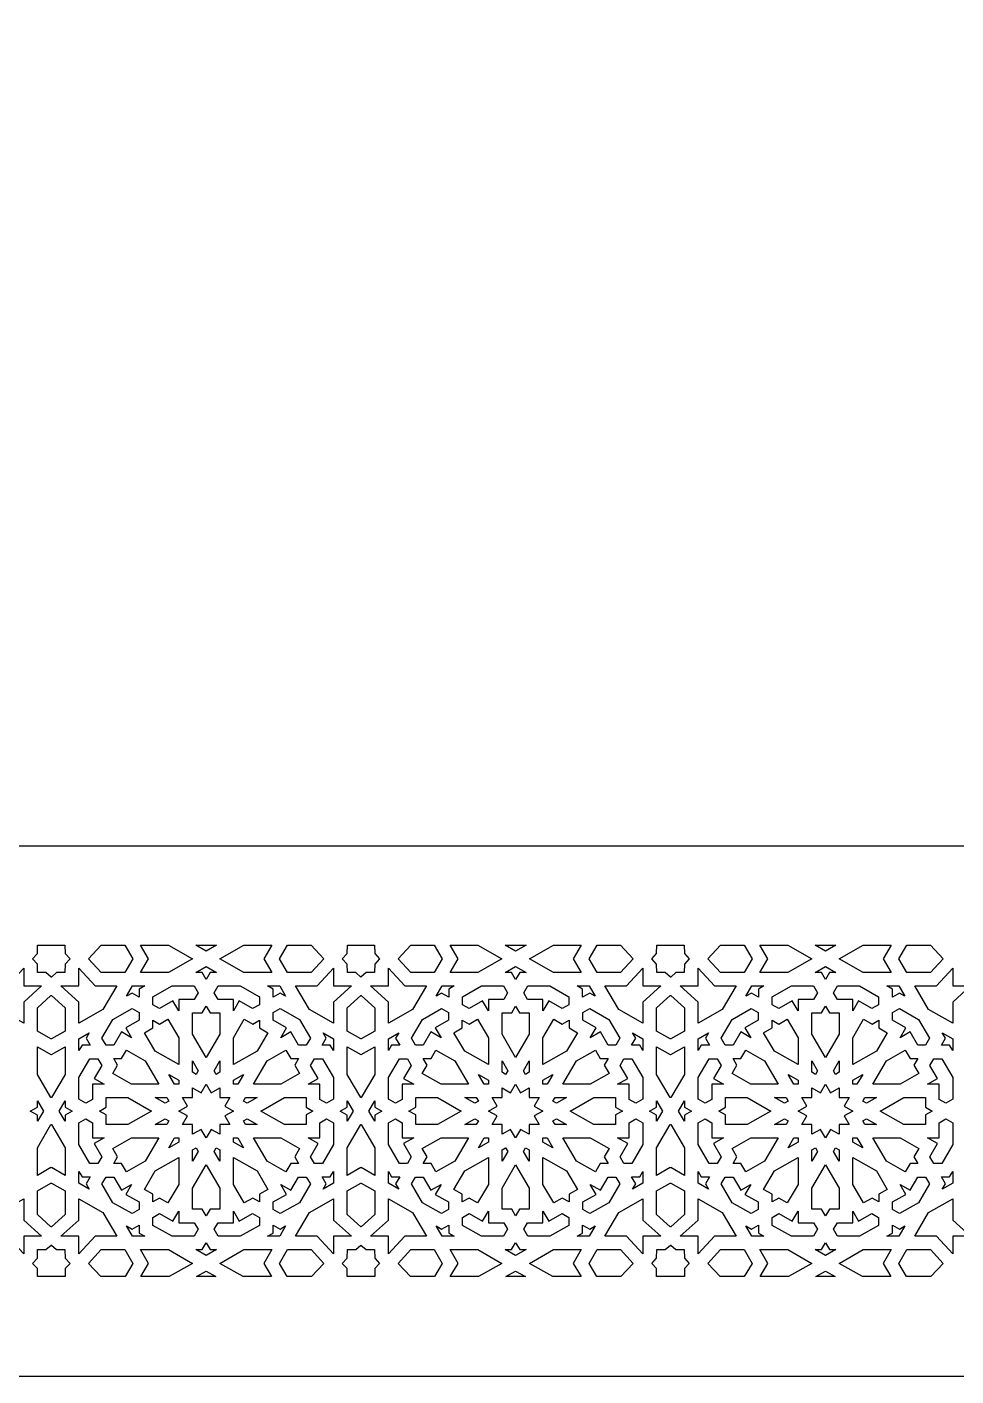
# Model space of a CAD drawing. Extents: x -500 to 500, y -400 to 400.
# Drawn here: x -7.3 to 273.2, y -400 to 7 of the extents above; entities that cross this region are included whole.
import ezdxf

# ---------------------------------------------------------------- set-up
doc = ezdxf.new("R2010")
doc.units = 0
doc.header["$MEASUREMENT"] = 0
doc.layers.add('LAYER_1', color=18, linetype='CONTINUOUS')

msp = doc.modelspace()

# ---------------------------------------------------------------- linework, layer by layer
at = {"layer": 'LAYER_1'}
for points in [[(-500, -400), (500, -400), (500, 400), (-500, 400)], [(340, -240), (340, 240), (-340, 240), (-340, -240)], [(4.22, -272.54), (5.68, -274.12), (4.22, -275.69), (4.14, -278.24), (1.62, -278.24), (0.06, -279.64), (0.01, -279.61), (-0.03, -279.64), (-1.59, -278.24), (-4.11, -278.24), (-4.19, -275.69), (-5.65, -274.12), (-4.19, -272.54), (-4.11, -270), (4.14, -270)], [(24.63, -274.12), (22.21, -278.24), (15.1, -278.24), (11.27, -274.12), (15.09, -270), (22.21, -270)], [(42.65, -274.12), (35.38, -278.24), (26.98, -278.24), (29.4, -274.12), (26.98, -270), (35.4, -270)], [(46.78, -271.77), (43.66, -270), (49.91, -270)], [(64.17, -274.12), (66.59, -278.24), (58.19, -278.24), (50.91, -274.12), (58.17, -270), (66.58, -270)], [(82.3, -274.12), (78.46, -278.24), (71.36, -278.24), (68.93, -274.12), (71.35, -270), (78.47, -270)], [(97.68, -272.54), (99.14, -274.12), (97.68, -275.69), (97.59, -278.24), (95.08, -278.24), (93.51, -279.64), (91.95, -278.24), (89.43, -278.24), (89.35, -275.69), (87.89, -274.12), (89.35, -272.54), (89.43, -270), (97.6, -270)], [(118.09, -274.12), (115.67, -278.24), (108.56, -278.24), (104.73, -274.12), (108.55, -270), (115.67, -270)], [(136.11, -274.12), (128.83, -278.24), (120.43, -278.24), (122.86, -274.12), (120.44, -270), (128.86, -270)], [(140.24, -271.77), (137.11, -270), (143.37, -270)], [(157.62, -274.12), (160.05, -278.24), (151.65, -278.24), (144.37, -274.12), (151.63, -270), (160.04, -270)], [(175.75, -274.12), (171.92, -278.24), (164.82, -278.24), (162.39, -274.12), (164.81, -270), (171.93, -270)], [(191.22, -272.54), (192.68, -274.12), (191.22, -275.69), (191.14, -278.24), (188.62, -278.24), (187.05, -279.64), (187.01, -279.61), (186.97, -279.64), (185.41, -278.24), (182.89, -278.24), (182.81, -275.69), (181.35, -274.12), (182.81, -272.54), (182.89, -270), (191.14, -270)], [(211.63, -274.12), (209.21, -278.24), (202.1, -278.24), (198.27, -274.12), (202.09, -270), (209.21, -270)], [(229.65, -274.12), (222.38, -278.24), (213.97, -278.24), (216.4, -274.12), (213.98, -270), (222.4, -270)], [(233.78, -271.77), (230.65, -270), (236.91, -270)], [(251.16, -274.12), (253.59, -278.24), (245.19, -278.24), (237.91, -274.12), (245.17, -270), (253.58, -270)], [(269.3, -274.12), (265.46, -278.24), (258.36, -278.24), (255.93, -274.12), (258.35, -270), (265.47, -270)], [(49.93, -278.24), (48.02, -278.24), (46.78, -280.35), (45.55, -278.24), (43.64, -278.24), (46.78, -276.46)], [(143.39, -278.24), (141.48, -278.24), (140.24, -280.35), (139, -278.24), (137.09, -278.24), (140.24, -276.46)], [(236.93, -278.24), (235.02, -278.24), (233.78, -280.35), (232.55, -278.24), (230.63, -278.24), (233.78, -276.46)], [(-8.32, -282.3), (-2.91, -282.3), (-8.32, -287.15), (-8.32, -293.57), (-15.6, -289.45), (-19.8, -282.3), (-13.26, -282.3), (-8.32, -276.99)], [(13.28, -282.3), (19.82, -282.3), (15.62, -289.45), (8.35, -293.57), (8.35, -287.15), (2.94, -282.3), (8.35, -282.3), (8.35, -276.99)], [(85.22, -282.3), (90.63, -282.3), (85.22, -287.15), (85.22, -293.57), (77.94, -289.45), (73.74, -282.3), (80.29, -282.3), (85.22, -276.99)], [(106.74, -282.3), (113.28, -282.3), (109.08, -289.45), (101.8, -293.57), (101.8, -287.15), (96.4, -282.3), (101.8, -282.3), (101.8, -276.99)], [(178.68, -282.3), (184.09, -282.3), (178.68, -287.15), (178.68, -293.57), (171.4, -289.45), (167.2, -282.3), (173.74, -282.3), (178.68, -276.99)], [(200.28, -282.3), (206.82, -282.3), (202.62, -289.45), (195.35, -293.57), (195.35, -287.15), (189.94, -282.3), (195.35, -282.3), (195.35, -276.99)], [(272.22, -282.3), (277.63, -282.3), (272.22, -287.15), (272.22, -293.57), (264.94, -289.45), (260.74, -282.3), (267.28, -282.3), (272.22, -276.99)], [(26.57, -283.24), (26.57, -285.67), (24.43, -284.45), (22.77, -285.39), (24.59, -282.3), (28.22, -282.3)], [(44.35, -284.38), (43.18, -286.36), (38.53, -286.36), (38.53, -289.81), (36.77, -286.82), (32.74, -289.1), (30.73, -287.96), (30.73, -285.56), (36.48, -282.3), (43.13, -282.3)], [(62.84, -285.56), (62.84, -287.96), (60.82, -289.1), (56.79, -286.82), (55.03, -289.81), (55.03, -286.36), (50.38, -286.36), (49.22, -284.38), (50.44, -282.3), (57.08, -282.3)], [(70.79, -285.39), (69.14, -284.45), (67, -285.67), (67, -283.24), (65.34, -282.3), (68.98, -282.3)], [(120.03, -283.24), (120.03, -285.67), (117.89, -284.45), (116.23, -285.39), (118.05, -282.3), (121.68, -282.3)], [(137.81, -284.38), (136.64, -286.36), (131.99, -286.36), (131.99, -289.81), (130.23, -286.82), (126.2, -289.1), (124.19, -287.96), (124.19, -285.56), (129.94, -282.3), (136.59, -282.3)], [(156.3, -285.56), (156.3, -287.96), (154.28, -289.1), (150.25, -286.82), (148.49, -289.81), (148.49, -286.36), (143.84, -286.36), (142.68, -284.38), (143.9, -282.3), (150.54, -282.3)], [(164.25, -285.39), (162.6, -284.45), (160.45, -285.67), (160.45, -283.24), (158.8, -282.3), (162.43, -282.3)], [(213.57, -283.24), (213.57, -285.67), (211.43, -284.45), (209.77, -285.39), (211.59, -282.3), (215.22, -282.3)], [(231.35, -284.38), (230.18, -286.36), (225.53, -286.36), (225.53, -289.81), (223.77, -286.82), (219.74, -289.1), (217.73, -287.96), (217.73, -285.56), (223.48, -282.3), (230.13, -282.3)], [(249.84, -285.56), (249.84, -287.96), (247.82, -289.1), (243.79, -286.82), (242.03, -289.81), (242.03, -286.36), (237.38, -286.36), (236.22, -284.38), (237.44, -282.3), (244.08, -282.3)], [(257.79, -285.39), (256.14, -284.45), (254, -285.67), (254, -283.24), (252.34, -282.3), (255.97, -282.3)], [(4.22, -288.87), (4.22, -295.96), (0.1, -298.3), (0.06, -298.28), (0.01, -298.3), (-0.03, -298.28), (-0.07, -298.3), (-4.19, -295.96), (-4.19, -288.87), (-0.07, -285.17), (-0.03, -285.21), (0.01, -285.17), (0.06, -285.21), (0.1, -285.17)], [(47.96, -290.41), (50.9, -290.41), (50.9, -296.84), (46.78, -303.85), (42.66, -296.84), (42.66, -290.41), (45.6, -290.41), (46.78, -288.41)], [(97.68, -288.87), (97.68, -295.96), (93.55, -298.3), (93.51, -298.28), (93.47, -298.3), (89.35, -295.96), (89.35, -288.87), (93.47, -285.17), (93.51, -285.21), (93.55, -285.17)], [(141.42, -290.41), (144.36, -290.41), (144.36, -296.84), (140.24, -303.85), (136.12, -296.84), (136.12, -290.41), (139.06, -290.41), (140.24, -288.41)], [(191.22, -288.87), (191.22, -295.96), (187.1, -298.3), (187.05, -298.28), (187.01, -298.3), (186.97, -298.28), (186.93, -298.3), (182.81, -295.96), (182.81, -288.87), (186.93, -285.17), (186.97, -285.21), (187.01, -285.17), (187.05, -285.21), (187.1, -285.17)], [(234.96, -290.41), (237.9, -290.41), (237.9, -296.84), (233.78, -303.85), (229.66, -296.84), (229.66, -290.41), (232.6, -290.41), (233.78, -288.41)], [(26.51, -290.35), (26.51, -292.64), (22.48, -294.92), (24.24, -297.92), (21.2, -296.19), (18.87, -300.15), (16.54, -300.15), (15.32, -298.07), (18.65, -292.42), (24.4, -289.15)], [(38.53, -297.92), (38.53, -306.02), (31.4, -301.97), (28.13, -296.41), (30.67, -294.96), (30.67, -292.65), (32.71, -293.8), (35.26, -292.36)], [(60.85, -293.8), (62.89, -292.65), (62.89, -294.96), (65.44, -296.41), (62.17, -301.97), (55.03, -306.02), (55.03, -297.92), (58.3, -292.36)], [(74.92, -292.42), (78.24, -298.07), (77.02, -300.15), (74.7, -300.15), (72.37, -296.19), (69.32, -297.92), (71.08, -294.92), (67.05, -292.64), (67.05, -290.35), (69.17, -289.15)], [(119.97, -290.35), (119.97, -292.64), (115.94, -294.92), (117.7, -297.92), (114.65, -296.19), (112.33, -300.15), (110, -300.15), (108.78, -298.07), (112.1, -292.42), (117.86, -289.15)], [(131.99, -297.92), (131.99, -306.02), (124.85, -301.97), (121.58, -296.41), (124.13, -294.96), (124.13, -292.65), (126.17, -293.8), (128.72, -292.36)], [(154.31, -293.8), (156.35, -292.65), (156.35, -294.96), (158.9, -296.41), (155.63, -301.97), (148.49, -306.02), (148.49, -297.92), (151.76, -292.36)], [(168.38, -292.42), (171.7, -298.07), (170.48, -300.15), (168.15, -300.15), (165.83, -296.19), (162.78, -297.92), (164.54, -294.92), (160.51, -292.64), (160.51, -290.35), (162.63, -289.15)], [(213.51, -290.35), (213.51, -292.64), (209.48, -294.92), (211.24, -297.92), (208.2, -296.19), (205.87, -300.15), (203.54, -300.15), (202.32, -298.07), (205.64, -292.42), (211.4, -289.15)], [(225.53, -297.92), (225.53, -306.02), (218.39, -301.97), (215.12, -296.41), (217.67, -294.96), (217.67, -292.65), (219.71, -293.8), (222.26, -292.36)], [(247.85, -293.8), (249.89, -292.65), (249.89, -294.96), (252.44, -296.41), (249.17, -301.97), (242.03, -306.02), (242.03, -297.92), (245.3, -292.36)], [(261.92, -292.42), (265.24, -298.07), (264.02, -300.15), (261.7, -300.15), (259.37, -296.19), (256.32, -297.92), (258.08, -294.92), (254.05, -292.64), (254.05, -290.35), (256.17, -289.15)], [(10.54, -298.1), (11.77, -300.2), (9.3, -300.2), (8.35, -301.83), (8.35, -298.26), (11.49, -296.47)], [(85.22, -298.26), (85.22, -301.83), (84.26, -300.2), (81.79, -300.2), (83.03, -298.1), (82.07, -296.47)], [(104, -298.1), (105.23, -300.2), (102.76, -300.2), (101.8, -301.83), (101.8, -298.26), (104.95, -296.47)], [(178.68, -298.26), (178.68, -301.83), (177.72, -300.2), (175.25, -300.2), (176.49, -298.1), (175.53, -296.47)], [(197.54, -298.1), (198.77, -300.2), (196.3, -300.2), (195.35, -301.83), (195.35, -298.26), (198.49, -296.47)], [(272.22, -298.26), (272.22, -301.83), (271.26, -300.2), (268.79, -300.2), (270.03, -298.1), (269.07, -296.47)], [(4.22, -308.99), (0.1, -316), (0.06, -315.93), (0.01, -316), (-0.03, -315.93), (-0.07, -316), (-4.19, -308.99), (-4.19, -300.65), (-0.07, -302.98), (-0.03, -302.96), (0.01, -302.98), (0.06, -302.96), (0.1, -302.98), (4.22, -300.65)], [(97.68, -308.99), (93.55, -316), (93.51, -315.93), (93.47, -316), (89.35, -308.99), (89.35, -300.65), (93.47, -302.98), (93.51, -302.96), (93.55, -302.98), (97.68, -300.65)], [(191.22, -308.99), (187.1, -316), (187.05, -315.93), (187.01, -316), (186.97, -315.93), (186.93, -316), (182.81, -308.99), (182.81, -300.65), (186.93, -302.98), (186.97, -302.96), (187.01, -302.98), (187.05, -302.96), (187.1, -302.98), (191.22, -300.65)], [(15.27, -306.27), (12.95, -310.22), (15.99, -311.95), (12.48, -311.95), (12.48, -316.52), (10.46, -317.67), (8.35, -316.47), (8.35, -309.94), (11.67, -304.29), (14.11, -304.29)], [(28.37, -304.94), (32.49, -311.95), (24.25, -311.95), (18.59, -308.74), (20.06, -306.24), (18.88, -304.23), (21.24, -304.23), (22.71, -301.73)], [(44.4, -307.91), (43.76, -308.99), (42.66, -308.36), (42.66, -304.95)], [(50.9, -308.36), (49.8, -308.99), (49.17, -307.91), (50.9, -304.95)], [(72.33, -304.23), (74.69, -304.23), (73.51, -306.24), (74.98, -308.74), (69.31, -311.95), (61.07, -311.95), (65.19, -304.94), (70.86, -301.73)], [(85.22, -309.94), (85.22, -316.47), (83.11, -317.67), (81.09, -316.52), (81.09, -311.95), (77.57, -311.95), (80.62, -310.22), (78.29, -306.27), (79.46, -304.29), (81.9, -304.29)], [(108.73, -306.27), (106.41, -310.22), (109.45, -311.95), (105.93, -311.95), (105.93, -316.52), (103.92, -317.67), (101.8, -316.47), (101.8, -309.94), (105.13, -304.29), (107.57, -304.29)], [(121.83, -304.94), (125.95, -311.95), (117.71, -311.95), (112.05, -308.74), (113.52, -306.24), (112.34, -304.23), (114.7, -304.23), (116.17, -301.73)], [(137.86, -307.91), (137.22, -308.99), (136.12, -308.36), (136.12, -304.95)], [(144.36, -308.36), (143.26, -308.99), (142.63, -307.91), (144.36, -304.95)], [(165.79, -304.23), (168.14, -304.23), (166.97, -306.24), (168.44, -308.74), (162.77, -311.95), (154.53, -311.95), (158.65, -304.94), (164.32, -301.73)], [(178.68, -309.94), (178.68, -316.47), (176.56, -317.67), (174.55, -316.52), (174.55, -311.95), (171.03, -311.95), (174.08, -310.22), (171.75, -306.27), (172.91, -304.29), (175.36, -304.29)], [(202.27, -306.27), (199.95, -310.22), (202.99, -311.95), (199.47, -311.95), (199.47, -316.52), (197.46, -317.67), (195.35, -316.47), (195.35, -309.94), (198.67, -304.29), (201.11, -304.29)], [(215.37, -304.94), (219.49, -311.95), (211.25, -311.95), (205.59, -308.74), (207.06, -306.24), (205.88, -304.23), (208.24, -304.23), (209.71, -301.73)], [(231.4, -307.91), (230.76, -308.99), (229.66, -308.36), (229.66, -304.95)], [(237.9, -308.36), (236.8, -308.99), (236.17, -307.91), (237.9, -304.95)], [(259.33, -304.23), (261.69, -304.23), (260.51, -306.24), (261.98, -308.74), (256.31, -311.95), (248.07, -311.95), (252.19, -304.94), (257.86, -301.73)], [(272.22, -309.94), (272.22, -316.47), (270.1, -317.67), (268.09, -316.52), (268.09, -311.95), (264.57, -311.95), (267.62, -310.22), (265.29, -306.27), (266.46, -304.29), (268.9, -304.29)], [(38.53, -310.71), (38.53, -311.95), (37.26, -311.95), (35.52, -309)], [(56.31, -311.95), (55.03, -311.95), (55.03, -310.71), (58.04, -309)], [(131.99, -310.71), (131.99, -311.95), (130.72, -311.95), (128.98, -309)], [(149.76, -311.95), (148.49, -311.95), (148.49, -310.71), (151.5, -309)], [(225.53, -310.71), (225.53, -311.95), (224.26, -311.95), (222.52, -309)], [(243.3, -311.95), (242.03, -311.95), (242.03, -310.71), (245.04, -309)], [(48.29, -314.53), (50.9, -313.05), (50.9, -316.01), (53.92, -316.01), (52.41, -318.58), (55.03, -320.06), (52.41, -321.54), (53.92, -324.11), (50.9, -324.11), (50.9, -327.07), (48.29, -325.59), (46.78, -328.15), (45.27, -325.59), (42.66, -327.07), (42.66, -324.11), (39.65, -324.11), (41.15, -321.54), (38.54, -320.06), (41.15, -318.58), (39.65, -316.01), (42.66, -316.01), (42.66, -313.05), (45.27, -314.53), (46.78, -311.96)], [(141.75, -314.53), (144.36, -313.05), (144.36, -316.01), (147.38, -316.01), (145.87, -318.58), (148.48, -320.06), (145.87, -321.54), (147.38, -324.11), (144.36, -324.11), (144.36, -327.07), (141.75, -325.59), (140.24, -328.15), (138.73, -325.59), (136.12, -327.07), (136.12, -324.11), (133.1, -324.11), (134.61, -321.54), (132, -320.06), (134.61, -318.58), (133.1, -316.01), (136.12, -316.01), (136.12, -313.05), (138.73, -314.53), (140.24, -311.96)], [(235.29, -314.53), (237.9, -313.05), (237.9, -316.01), (240.92, -316.01), (239.41, -318.58), (242.02, -320.06), (239.41, -321.54), (240.92, -324.11), (237.9, -324.11), (237.9, -327.07), (235.29, -325.59), (233.78, -328.15), (232.27, -325.59), (229.66, -327.07), (229.66, -324.11), (226.64, -324.11), (228.15, -321.54), (225.54, -320.06), (228.15, -318.58), (226.64, -316.01), (229.66, -316.01), (229.66, -313.05), (232.27, -314.53), (233.78, -311.96)], [(-2.37, -320.06), (-4.19, -323.15), (-4.19, -321.27), (-6.33, -320.06), (-4.19, -318.84), (-4.19, -316.97)], [(4.22, -318.84), (6.36, -320.06), (4.22, -321.27), (4.22, -323.15), (2.4, -320.06), (4.22, -316.97)], [(30.28, -320.06), (23.15, -324.11), (16.61, -324.11), (16.61, -321.22), (14.56, -320.06), (16.61, -318.9), (16.61, -316.01), (23.15, -316.01)], [(35.51, -317.09), (34.41, -317.72), (31.4, -316.01), (34.88, -316.01)], [(59.15, -317.72), (58.05, -317.09), (58.69, -316.01), (62.16, -316.01)], [(76.96, -318.9), (79, -320.06), (76.96, -321.22), (76.96, -324.11), (70.42, -324.11), (63.28, -320.06), (70.42, -316.01), (76.96, -316.01)], [(91.17, -320.06), (89.35, -323.15), (89.35, -321.27), (87.21, -320.06), (89.35, -318.84), (89.35, -316.97)], [(97.68, -318.84), (99.82, -320.06), (97.68, -321.27), (97.68, -323.15), (95.86, -320.06), (97.68, -316.97)], [(123.74, -320.06), (116.6, -324.11), (110.06, -324.11), (110.06, -321.22), (108.02, -320.06), (110.06, -318.9), (110.06, -316.01), (116.6, -316.01)], [(128.97, -317.09), (127.87, -317.72), (124.86, -316.01), (128.34, -316.01)], [(152.61, -317.72), (151.51, -317.09), (152.15, -316.01), (155.62, -316.01)], [(170.42, -318.9), (172.46, -320.06), (170.42, -321.22), (170.42, -324.11), (163.88, -324.11), (156.74, -320.06), (163.88, -316.01), (170.42, -316.01)], [(184.62, -320.06), (182.81, -323.15), (182.81, -321.27), (180.67, -320.06), (182.81, -318.84), (182.81, -316.97)], [(191.22, -318.84), (193.36, -320.06), (191.22, -321.27), (191.22, -323.15), (189.4, -320.06), (191.22, -316.97)], [(217.28, -320.06), (210.14, -324.11), (203.6, -324.11), (203.6, -321.22), (201.56, -320.06), (203.6, -318.9), (203.6, -316.01), (210.14, -316.01)], [(222.51, -317.09), (221.41, -317.72), (218.4, -316.01), (221.88, -316.01)], [(246.15, -317.72), (245.05, -317.09), (245.69, -316.01), (249.16, -316.01)], [(263.96, -318.9), (266, -320.06), (263.96, -321.22), (263.96, -324.11), (257.42, -324.11), (250.28, -320.06), (257.42, -316.01), (263.96, -316.01)], [(4.22, -331.12), (4.22, -339.47), (0.1, -337.13), (0.06, -337.15), (0.01, -337.13), (-0.03, -337.15), (-0.07, -337.13), (-4.19, -339.47), (-4.19, -331.12), (-0.07, -324.11), (-0.03, -324.18), (0.01, -324.11), (0.06, -324.18), (0.1, -324.11)], [(12.48, -323.59), (12.48, -328.16), (15.99, -328.16), (12.95, -329.89), (15.27, -333.85), (14.11, -335.83), (11.67, -335.83), (8.35, -330.18), (8.35, -323.65), (10.46, -322.45)], [(35.51, -323.03), (34.88, -324.11), (31.4, -324.11), (34.41, -322.4)], [(62.16, -324.11), (58.69, -324.11), (58.05, -323.03), (59.15, -322.4)], [(85.22, -323.65), (85.22, -330.18), (81.9, -335.83), (79.46, -335.83), (78.29, -333.85), (80.62, -329.89), (77.57, -328.16), (81.09, -328.16), (81.09, -323.59), (83.11, -322.45)], [(97.68, -331.12), (97.68, -339.47), (93.55, -337.13), (93.51, -337.15), (93.47, -337.13), (89.35, -339.47), (89.35, -331.12), (93.47, -324.11), (93.51, -324.18), (93.55, -324.11)], [(105.93, -323.59), (105.93, -328.16), (109.45, -328.16), (106.41, -329.89), (108.73, -333.85), (107.57, -335.83), (105.13, -335.83), (101.8, -330.18), (101.8, -323.65), (103.92, -322.45)], [(128.97, -323.03), (128.34, -324.11), (124.86, -324.11), (127.87, -322.4)], [(155.62, -324.11), (152.15, -324.11), (151.51, -323.03), (152.61, -322.4)], [(178.68, -323.65), (178.68, -330.18), (175.36, -335.83), (172.91, -335.83), (171.75, -333.85), (174.08, -329.89), (171.03, -328.16), (174.55, -328.16), (174.55, -323.59), (176.56, -322.45)], [(191.22, -331.12), (191.22, -339.47), (187.1, -337.13), (187.05, -337.15), (187.01, -337.13), (186.97, -337.15), (186.93, -337.13), (182.81, -339.47), (182.81, -331.12), (186.93, -324.11), (186.97, -324.18), (187.01, -324.11), (187.05, -324.18), (187.1, -324.11)], [(199.47, -323.59), (199.47, -328.16), (202.99, -328.16), (199.95, -329.89), (202.27, -333.85), (201.11, -335.83), (198.67, -335.83), (195.35, -330.18), (195.35, -323.65), (197.46, -322.45)], [(222.51, -323.03), (221.88, -324.11), (218.4, -324.11), (221.41, -322.4)], [(249.16, -324.11), (245.69, -324.11), (245.05, -323.03), (246.15, -322.4)], [(272.22, -323.65), (272.22, -330.18), (268.9, -335.83), (266.46, -335.83), (265.29, -333.85), (267.62, -329.89), (264.57, -328.16), (268.09, -328.16), (268.09, -323.59), (270.1, -322.45)], [(28.37, -335.17), (22.71, -338.39), (21.24, -335.88), (18.88, -335.88), (20.06, -333.88), (18.59, -331.38), (24.25, -328.16), (32.49, -328.16)], [(38.53, -329.41), (35.52, -331.12), (37.26, -328.16), (38.53, -328.16)], [(58.04, -331.12), (55.03, -329.41), (55.03, -328.16), (56.31, -328.16)], [(74.98, -331.38), (73.51, -333.88), (74.69, -335.88), (72.33, -335.88), (70.86, -338.39), (65.19, -335.17), (61.07, -328.16), (69.31, -328.16)], [(121.83, -335.17), (116.17, -338.39), (114.7, -335.88), (112.34, -335.88), (113.52, -333.88), (112.05, -331.38), (117.71, -328.16), (125.95, -328.16)], [(131.99, -329.41), (128.98, -331.12), (130.72, -328.16), (131.99, -328.16)], [(151.5, -331.12), (148.49, -329.41), (148.49, -328.16), (149.76, -328.16)], [(168.44, -331.38), (166.97, -333.88), (168.14, -335.88), (165.79, -335.88), (164.32, -338.39), (158.65, -335.17), (154.53, -328.16), (162.77, -328.16)], [(215.37, -335.17), (209.71, -338.39), (208.24, -335.88), (205.88, -335.88), (207.06, -333.88), (205.59, -331.38), (211.25, -328.16), (219.49, -328.16)], [(225.53, -329.41), (222.52, -331.12), (224.26, -328.16), (225.53, -328.16)], [(245.04, -331.12), (242.03, -329.41), (242.03, -328.16), (243.3, -328.16)], [(261.98, -331.38), (260.51, -333.88), (261.69, -335.88), (259.33, -335.88), (257.86, -338.39), (252.19, -335.17), (248.07, -328.16), (256.31, -328.16)], [(44.4, -332.21), (42.66, -335.16), (42.66, -331.75), (43.76, -331.13)], [(50.9, -331.75), (50.9, -335.16), (49.17, -332.21), (49.8, -331.13)], [(137.86, -332.21), (136.12, -335.16), (136.12, -331.75), (137.22, -331.13)], [(144.36, -331.75), (144.36, -335.16), (142.63, -332.21), (143.26, -331.13)], [(231.4, -332.21), (229.66, -335.16), (229.66, -331.75), (230.76, -331.13)], [(237.9, -331.75), (237.9, -335.16), (236.17, -332.21), (236.8, -331.13)], [(38.53, -342.19), (35.26, -347.76), (32.71, -346.31), (30.67, -347.47), (30.67, -345.15), (28.13, -343.71), (31.4, -338.14), (38.53, -334.1)], [(50.9, -343.28), (50.9, -349.7), (47.96, -349.7), (46.78, -351.71), (45.6, -349.7), (42.66, -349.7), (42.66, -343.28), (46.78, -336.27)], [(62.17, -338.14), (65.44, -343.71), (62.89, -345.15), (62.89, -347.47), (60.85, -346.31), (58.3, -347.76), (55.03, -342.19), (55.03, -334.1)], [(131.99, -342.19), (128.72, -347.76), (126.17, -346.31), (124.13, -347.47), (124.13, -345.15), (121.58, -343.71), (124.85, -338.14), (131.99, -334.1)], [(144.36, -343.28), (144.36, -349.7), (141.42, -349.7), (140.24, -351.71), (139.06, -349.7), (136.12, -349.7), (136.12, -343.28), (140.24, -336.27)], [(155.63, -338.14), (158.9, -343.71), (156.35, -345.15), (156.35, -347.47), (154.31, -346.31), (151.76, -347.76), (148.49, -342.19), (148.49, -334.1)], [(225.53, -342.19), (222.26, -347.76), (219.71, -346.31), (217.67, -347.47), (217.67, -345.15), (215.12, -343.71), (218.39, -338.14), (225.53, -334.1)], [(237.9, -343.28), (237.9, -349.7), (234.96, -349.7), (233.78, -351.71), (232.6, -349.7), (229.66, -349.7), (229.66, -343.28), (233.78, -336.27)], [(249.17, -338.14), (252.44, -343.71), (249.89, -345.15), (249.89, -347.47), (247.85, -346.31), (245.3, -347.76), (242.03, -342.19), (242.03, -334.1)], [(4.22, -344.15), (4.22, -351.25), (0.1, -354.94), (0.06, -354.91), (0.01, -354.94), (-0.03, -354.91), (-0.07, -354.94), (-4.19, -351.25), (-4.19, -344.15), (-0.07, -341.82), (-0.03, -341.84), (0.01, -341.82), (0.06, -341.84), (0.1, -341.82)], [(9.3, -339.91), (11.77, -339.91), (10.54, -342.02), (11.49, -343.64), (8.35, -341.86), (8.35, -338.29)], [(21.2, -343.93), (24.24, -342.2), (22.48, -345.19), (26.51, -347.48), (26.51, -349.76), (24.4, -350.96), (18.65, -347.7), (15.32, -342.05), (16.54, -339.97), (18.87, -339.97)], [(78.24, -342.05), (74.92, -347.7), (69.17, -350.96), (67.05, -349.76), (67.05, -347.48), (71.08, -345.19), (69.32, -342.2), (72.37, -343.93), (74.7, -339.97), (77.02, -339.97)], [(85.22, -341.86), (82.07, -343.64), (83.03, -342.02), (81.79, -339.91), (84.26, -339.91), (85.22, -338.29)], [(97.68, -344.15), (97.68, -351.25), (93.55, -354.94), (93.51, -354.91), (93.47, -354.94), (89.35, -351.25), (89.35, -344.15), (93.47, -341.82), (93.51, -341.84), (93.55, -341.82)], [(102.76, -339.91), (105.23, -339.91), (104, -342.02), (104.95, -343.64), (101.8, -341.86), (101.8, -338.29)], [(114.65, -343.93), (117.7, -342.2), (115.94, -345.19), (119.97, -347.48), (119.97, -349.76), (117.86, -350.96), (112.1, -347.7), (108.78, -342.05), (110, -339.97), (112.33, -339.97)], [(171.7, -342.05), (168.38, -347.7), (162.63, -350.96), (160.51, -349.76), (160.51, -347.48), (164.54, -345.19), (162.78, -342.2), (165.83, -343.93), (168.15, -339.97), (170.48, -339.97)], [(178.68, -341.86), (175.53, -343.64), (176.49, -342.02), (175.25, -339.91), (177.72, -339.91), (178.68, -338.29)], [(191.22, -344.15), (191.22, -351.25), (187.1, -354.94), (187.05, -354.91), (187.01, -354.94), (186.97, -354.91), (186.93, -354.94), (182.81, -351.25), (182.81, -344.15), (186.93, -341.82), (186.97, -341.84), (187.01, -341.82), (187.05, -341.84), (187.1, -341.82)], [(196.3, -339.91), (198.77, -339.91), (197.54, -342.02), (198.49, -343.64), (195.35, -341.86), (195.35, -338.29)], [(208.2, -343.93), (211.24, -342.2), (209.48, -345.19), (213.51, -347.48), (213.51, -349.76), (211.4, -350.96), (205.64, -347.7), (202.32, -342.05), (203.54, -339.97), (205.87, -339.97)], [(265.24, -342.05), (261.92, -347.7), (256.17, -350.96), (254.05, -349.76), (254.05, -347.48), (258.08, -345.19), (256.32, -342.2), (259.37, -343.93), (261.7, -339.97), (264.02, -339.97)], [(272.22, -341.86), (269.07, -343.64), (270.03, -342.02), (268.79, -339.91), (271.26, -339.91), (272.22, -338.29)], [(-8.32, -352.97), (-2.91, -357.81), (-8.32, -357.81), (-8.32, -363.13), (-13.26, -357.81), (-19.8, -357.81), (-15.6, -350.67), (-8.32, -346.54)], [(15.62, -350.67), (19.82, -357.81), (13.28, -357.81), (8.35, -363.13), (8.35, -357.81), (2.94, -357.81), (8.35, -352.97), (8.35, -346.54)], [(85.22, -352.97), (90.63, -357.81), (85.22, -357.81), (85.22, -363.13), (80.29, -357.81), (73.74, -357.81), (77.94, -350.67), (85.22, -346.54)], [(109.08, -350.67), (113.28, -357.81), (106.74, -357.81), (101.8, -363.13), (101.8, -357.81), (96.4, -357.81), (101.8, -352.97), (101.8, -346.54)], [(178.68, -352.97), (184.09, -357.81), (178.68, -357.81), (178.68, -363.13), (173.74, -357.81), (167.2, -357.81), (171.4, -350.67), (178.68, -346.54)], [(202.62, -350.67), (206.82, -357.81), (200.28, -357.81), (195.35, -363.13), (195.35, -357.81), (189.94, -357.81), (195.35, -352.97), (195.35, -346.54)], [(272.22, -352.97), (277.63, -357.81), (272.22, -357.81), (272.22, -363.13), (267.28, -357.81), (260.74, -357.81), (264.94, -350.67), (272.22, -346.54)], [(38.53, -353.76), (43.18, -353.76), (44.35, -355.74), (43.13, -357.82), (36.48, -357.82), (30.73, -354.55), (30.73, -352.15), (32.74, -351.01), (36.77, -353.3), (38.53, -350.3)], [(56.79, -353.3), (60.82, -351.01), (62.84, -352.15), (62.84, -354.55), (57.08, -357.82), (50.44, -357.82), (49.22, -355.74), (50.38, -353.76), (55.03, -353.76), (55.03, -350.3)], [(131.99, -353.76), (136.64, -353.76), (137.81, -355.74), (136.59, -357.82), (129.94, -357.82), (124.19, -354.55), (124.19, -352.15), (126.2, -351.01), (130.23, -353.3), (131.99, -350.3)], [(150.25, -353.3), (154.28, -351.01), (156.3, -352.15), (156.3, -354.55), (150.54, -357.82), (143.9, -357.82), (142.68, -355.74), (143.84, -353.76), (148.49, -353.76), (148.49, -350.3)], [(225.53, -353.76), (230.18, -353.76), (231.35, -355.74), (230.13, -357.82), (223.48, -357.82), (217.73, -354.55), (217.73, -352.15), (219.74, -351.01), (223.77, -353.3), (225.53, -350.3)], [(243.79, -353.3), (247.82, -351.01), (249.84, -352.15), (249.84, -354.55), (244.08, -357.82), (237.44, -357.82), (236.22, -355.74), (237.38, -353.76), (242.03, -353.76), (242.03, -350.3)], [(26.57, -356.88), (28.22, -357.81), (24.59, -357.81), (22.77, -354.72), (24.43, -355.66), (26.57, -354.45)], [(69.14, -355.66), (70.79, -354.72), (68.98, -357.81), (65.34, -357.81), (67, -356.88), (67, -354.45)], [(120.03, -356.88), (121.68, -357.81), (118.05, -357.81), (116.23, -354.72), (117.89, -355.66), (120.03, -354.45)], [(162.6, -355.66), (164.25, -354.72), (162.43, -357.81), (158.8, -357.81), (160.45, -356.88), (160.45, -354.45)], [(213.57, -356.88), (215.22, -357.81), (211.59, -357.81), (209.77, -354.72), (211.43, -355.66), (213.57, -354.45)], [(256.14, -355.66), (257.79, -354.72), (255.97, -357.81), (252.34, -357.81), (254, -356.88), (254, -354.45)], [(1.62, -361.87), (4.14, -361.87), (4.22, -364.42), (5.68, -366), (4.22, -367.57), (4.22, -370), (-4.19, -370), (-4.19, -367.57), (-5.65, -366), (-4.19, -364.42), (-4.11, -361.87), (-1.59, -361.87), (-0.03, -360.47), (0.01, -360.51), (0.06, -360.47)], [(24.63, -366), (22.28, -370), (14.99, -370), (11.27, -366), (15.1, -361.87), (22.21, -361.87)], [(42.65, -366), (35.6, -370), (27.05, -370), (29.4, -366), (26.98, -361.87), (35.38, -361.87)], [(48.02, -361.87), (49.93, -361.87), (46.78, -363.66), (43.64, -361.87), (45.55, -361.87), (46.78, -359.77)], [(64.17, -366), (66.52, -370), (57.97, -370), (50.91, -366), (58.19, -361.87), (66.59, -361.87)], [(82.3, -366), (78.58, -370), (71.29, -370), (68.93, -366), (71.36, -361.87), (78.46, -361.87)], [(95.08, -361.87), (97.59, -361.87), (97.68, -364.42), (99.14, -366), (97.68, -367.57), (97.68, -370), (89.35, -370), (89.35, -367.57), (87.89, -366), (89.35, -364.42), (89.43, -361.87), (91.95, -361.87), (93.51, -360.47)], [(118.09, -366), (115.74, -370), (108.45, -370), (104.73, -366), (108.56, -361.87), (115.67, -361.87)], [(136.11, -366), (129.05, -370), (120.51, -370), (122.86, -366), (120.43, -361.87), (128.83, -361.87)], [(141.48, -361.87), (143.39, -361.87), (140.24, -363.66), (137.09, -361.87), (139, -361.87), (140.24, -359.77)], [(157.62, -366), (159.98, -370), (151.43, -370), (144.37, -366), (151.65, -361.87), (160.05, -361.87)], [(175.75, -366), (172.04, -370), (164.74, -370), (162.39, -366), (164.82, -361.87), (171.92, -361.87)], [(188.62, -361.87), (191.14, -361.87), (191.22, -364.42), (192.68, -366), (191.22, -367.57), (191.22, -370), (182.81, -370), (182.81, -367.57), (181.35, -366), (182.81, -364.42), (182.89, -361.87), (185.41, -361.87), (186.97, -360.47), (187.01, -360.51), (187.05, -360.47)], [(211.63, -366), (209.28, -370), (201.99, -370), (198.27, -366), (202.1, -361.87), (209.21, -361.87)], [(229.65, -366), (222.59, -370), (214.05, -370), (216.4, -366), (213.97, -361.87), (222.38, -361.87)], [(235.02, -361.87), (236.93, -361.87), (233.78, -363.66), (230.63, -361.87), (232.55, -361.87), (233.78, -359.77)], [(251.16, -366), (253.52, -370), (244.97, -370), (237.91, -366), (245.19, -361.87), (253.59, -361.87)], [(269.3, -366), (265.58, -370), (258.29, -370), (255.93, -366), (258.36, -361.87), (265.46, -361.87)], [(49.71, -370), (43.85, -370), (46.78, -368.34)], [(143.17, -370), (137.31, -370), (140.24, -368.34)], [(236.71, -370), (230.85, -370), (233.78, -368.34)]]:
    msp.add_lwpolyline(points, close=True, dxfattribs=at)

doc.saveas('drawing.dxf')
